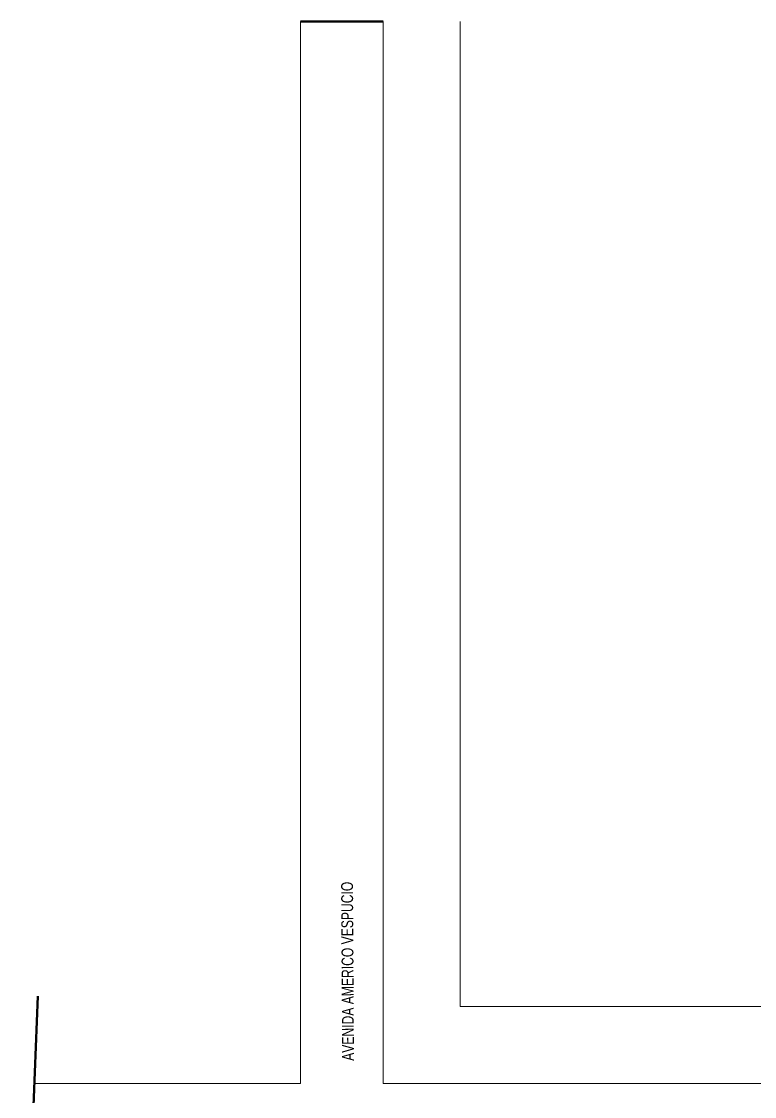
# Model space of a CAD drawing. Header units: centimetres. Extents: x 56177 to 99483, y 493 to 15482.
# Drawn here: x 77347 to 83544, y 6389 to 15482 of the extents above; entities that cross this region are included whole.
import ezdxf

# ---------------------------------------------------------------- set-up
doc = ezdxf.new("R2010")
doc.units = ezdxf.units.CM
doc.header["$MEASUREMENT"] = 0
doc.layers.add('0.12 MOBILIARIO BLOQUES', color=251, linetype='Continuous', lineweight=13, true_color=0x616161)
doc.layers.add('0.15 TEXTOS', color=212, linetype='Continuous', lineweight=20)
doc.layers.add('0.5 MUROS', color=1, linetype='Continuous', lineweight=50)
doc.styles.add('NICOLAS 2', font='swisscl.ttf')

msp = doc.modelspace()

# ---------------------------------------------------------------- linework, layer by layer
at = {"layer": '0.12 MOBILIARIO BLOQUES'}
for p, q in [((79705.39, 15481.6), (79705.39, 6499.1)), ((80405.39, 15481.6), (80405.39, 6499.1)), ((81055.39, 7149.1), (81055.39, 15481.6)), ((91055.39, 7149.1), (81055.39, 7149.1)), ((79705.39, 6499.1), (77454.67, 6499.1)), ((91705.39, 6499.1), (80405.39, 6499.1))]:
    msp.add_line(p, q, dxfattribs=at)
at = {"layer": '0.5 MUROS', "ltscale": 10}
for p, q in [((79705.39, 15481.6), (80405.39, 15481.6)), ((77484.97, 7237.53), (77346.52, 3862.84))]:
    msp.add_line(p, q, dxfattribs=at)

# ---------------------------------------------------------------- texts
at = {"layer": '0.15 TEXTOS', "insert": (80057.91, 6690.37), "char_height": 100, "width": 2032.6798, "attachment_point": 1, "rotation": 90.335973, "style": 'NICOLAS 2'}
msp.add_mtext('AVENIDA AMERICO VESPUCIO', dxfattribs=at)

doc.saveas('drawing.dxf')
